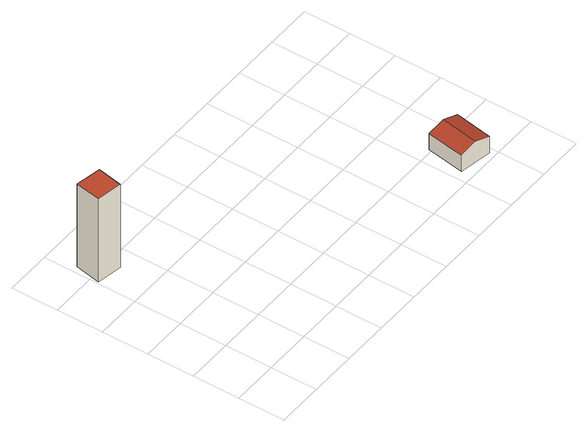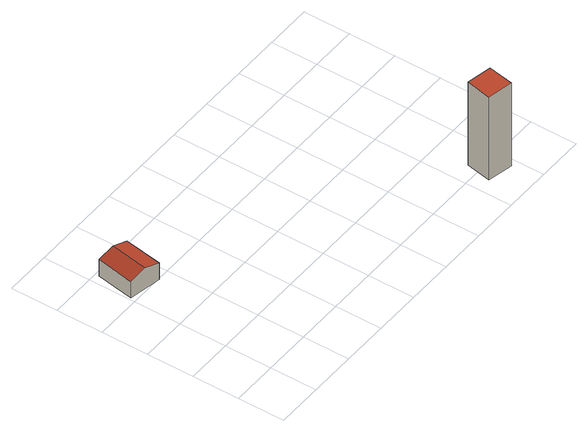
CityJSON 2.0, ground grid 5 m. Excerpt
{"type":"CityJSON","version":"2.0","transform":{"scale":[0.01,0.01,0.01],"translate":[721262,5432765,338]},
"CityObjects":{
"building1":{"type":"Building","attributes":{"Gemeindeschluessel":"09375199","HoeheDach":"348.635","HoeheGrund":"338.540","Methode":"3100","NiedrigsteTraufeDesGebaeudes":"348.635","Geometrietyp2DReferenz":"3000","measuredHeight":10.1,"function":"31001_2000","roofType":"1000"},"geometry":[{"type":"Solid","lod":"2","boundaries":[[[[0,1,2,3]],[[3,2,4,5]],[[1,0,6,7]],[[0,3,5,6]],[[2,1,7,4]],[[5,4,7,6]]]],"semantics":{"surfaces":[{"type":"RoofSurface","Dachneigung":"90.000","Dachorientierung":"-1.000","Flaeche":"7.584","Z_MAX":"10.095","Z_MAX_ASL":"348.635","Z_MIN":"10.095","Z_MIN_ASL":"348.635"},{"type":"WallSurface","Flaeche":"27.805","Z_MAX":"10.095","Z_MAX_ASL":"348.635","Z_MIN":"0.000","Z_MIN_ASL":"338.540"},{"type":"WallSurface","Flaeche":"27.677","Z_MAX":"10.095","Z_MAX_ASL":"348.635","Z_MIN":"0.000","Z_MIN_ASL":"338.540"},{"type":"WallSurface","Flaeche":"27.902","Z_MAX":"10.095","Z_MAX_ASL":"348.635","Z_MIN":"0.000","Z_MIN_ASL":"338.540"},{"type":"WallSurface","Flaeche":"27.824","Z_MAX":"10.095","Z_MAX_ASL":"348.635","Z_MIN":"0.000","Z_MIN_ASL":"338.540"},{"type":"GroundSurface","Flaeche":"7.584","Z_MAX":"0.000","Z_MAX_ASL":"338.540","Z_MIN":"0.000","Z_MIN_ASL":"338.540"}],"values":[[0,1,2,3,4,5]]}}]},
"building2":{"type":"Building","attributes":{"Gemeindeschluessel":"09375199","HoeheDach":"341.287","HoeheGrund":"338.760","Methode":"1000","NiedrigsteTraufeDesGebaeudes":"340.738","Geometrietyp2DReferenz":"3000","measuredHeight":2.53,"function":"31001_2000","roofType":"3100"},"geometry":[{"type":"Solid","lod":"2","boundaries":[[[[8,9,10,11]],[[11,10,12,13]],[[14,13,12,15]],[[15,16,17,14]],[[17,8,11,13,14]],[[15,12,10,9,16]],[[16,9,8,17]]]],"semantics":{"surfaces":[{"type":"RoofSurface","Dachneigung":"72.761","Dachorientierung":"99.787","Flaeche":"7.634","Z_MAX":"2.527","Z_MAX_ASL":"341.287","Z_MIN":"1.978","Z_MIN_ASL":"340.738"},{"type":"RoofSurface","Dachneigung":"72.768","Dachorientierung":"279.794","Flaeche":"7.637","Z_MAX":"2.527","Z_MAX_ASL":"341.287","Z_MIN":"1.978","Z_MIN_ASL":"340.738"},{"type":"WallSurface","Flaeche":"8.151","Z_MAX":"1.978","Z_MAX_ASL":"340.738","Z_MIN":"0.000","Z_MIN_ASL":"338.760"},{"type":"GroundSurface","Flaeche":"14.585","Z_MAX":"0.000","Z_MAX_ASL":"338.760","Z_MIN":"0.000","Z_MIN_ASL":"338.760"},{"type":"WallSurface","Flaeche":"7.973","Z_MAX":"2.527","Z_MAX_ASL":"341.287","Z_MIN":"0.000","Z_MIN_ASL":"338.760"},{"type":"WallSurface","Flaeche":"7.971","Z_MAX":"2.527","Z_MAX_ASL":"341.287","Z_MIN":"0.000","Z_MIN_ASL":"338.760"}],"values":[[0,1,2,3,4,5,2]]}}]}
},
"vertices":[
[22,1923,1063],[292,1872,1063],[345,2142,1063],[75,2195,1063],[345,2142,54],[75,2195,54],[22,1923,54],[292,1872,54],
[3431,49,274],[3501,455,274],[3327,486,329],[3257,79,329],[3152,516,274],[3082,110,274],[3082,110,76],[3152,516,76],[3501,455,76],[3431,49,76]
]}
